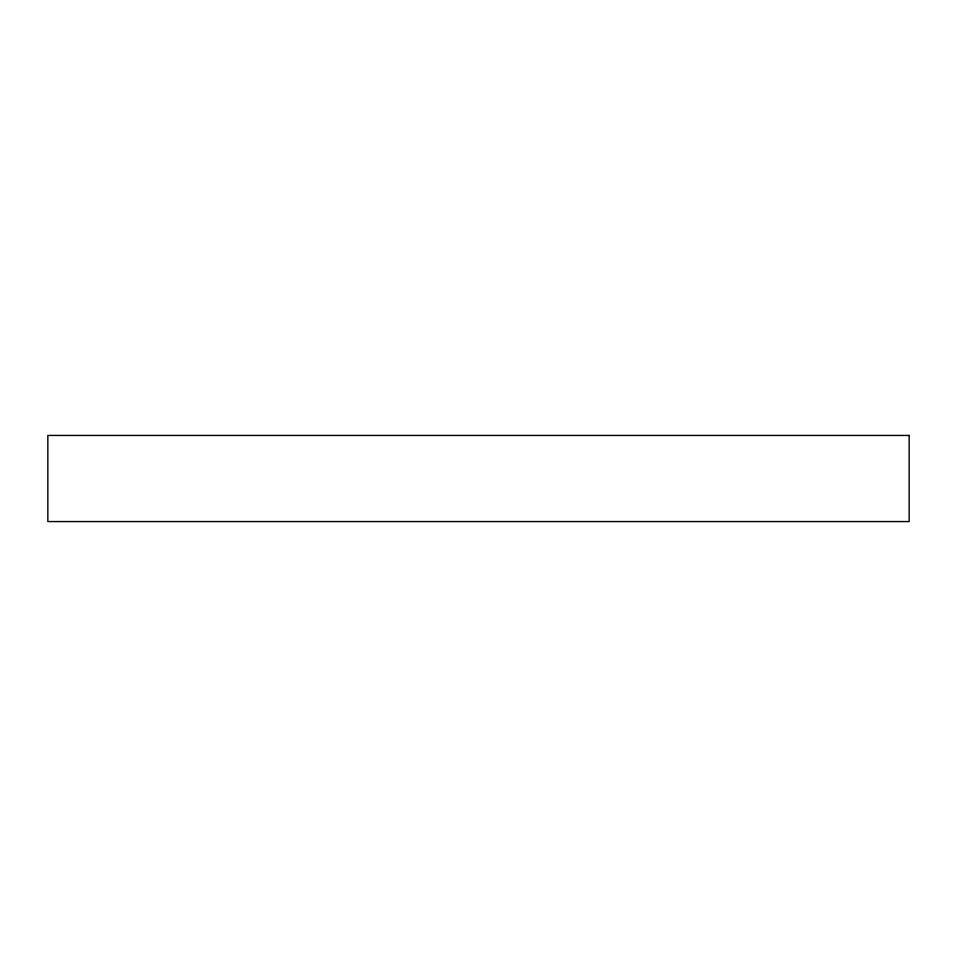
<?xml version="1.0" encoding="UTF-8"?>
<svg xmlns="http://www.w3.org/2000/svg" width="957" height="957" viewBox="0 0 957 957"><rect width="100%" height="100%" fill="white"/><g stroke="black" fill="none" stroke-linecap="round" stroke-linejoin="round"><path stroke-width="1.44" d="M909.15 435.435L47.85 435.435L47.85 521.565L909.15 521.565L909.15 435.435"/></g></svg>
